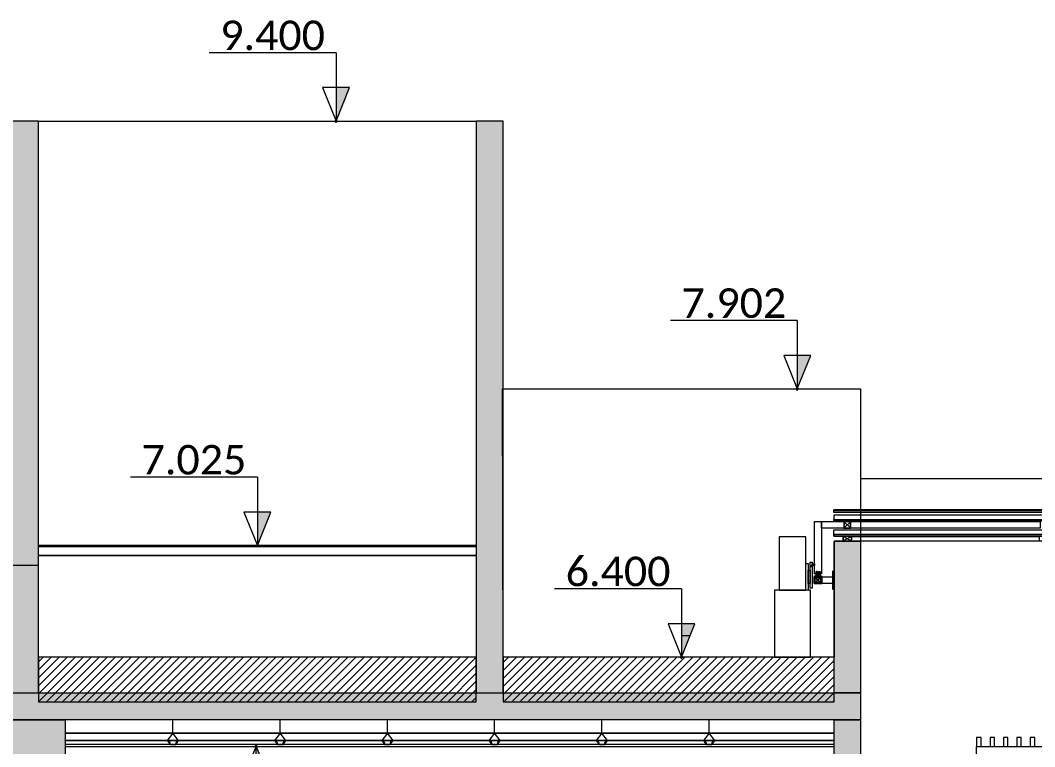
# Model space of a CAD drawing. Header units: metres. Extents: x -197 to 1099, y -24 to 14.
# Drawn here: x 876.31 to 881.99, y 5.9 to 9.96 of the extents above; entities that cross this region are included whole.
import ezdxf
from ezdxf.enums import TextEntityAlignment as Align

# ---------------------------------------------------------------- set-up
doc = ezdxf.new("R2010")
doc.units = ezdxf.units.M
doc.header["$LTSCALE"] = 0.001
doc.header["$PDMODE"] = 34
doc.header["$PDSIZE"] = 0.01
doc.linetypes.add('HIDDEN2', pattern=[4.7625, 3.175, -1.5875])
doc.linetypes.add('HIDDENX2', pattern=[19.05, 12.7, -6.35])
doc.layers.get('0').update_dxf_attribs({"lineweight": 13, "true_color": 0x000000})
for name, color, linetype, lineweight, true_color in [('Jach-Anotaciones-CalidaddeLínea  0.13', 7, 'Continuous', 13, 0x000000), ('Jach-Anotaciones-CalidaddeLínea 0.05', 7, 'Continuous', 5, 0x000000), ('Jach-Anotaciones-CalidaddeLínea 0.09', 7, 'Continuous', 9, 0x000000), ('Jach-Anotaciones-Hatch-Lum100%', 7, 'Continuous', 13, 0x000000), ('Jach-Anotaciones-Hatch-Lum50%', 9, 'Continuous', 13, 0x808080), ('Jach-Anotaciones-LineasDetalle0.09mm', 7, 'Continuous', 15, 0x000000), ('JACH-Anotaciones-Textos-Lum50%', 9, 'Continuous', 13, 0x808080), ('JACH-Anotaciones-Textos-Lum75% @ 0.075', 7, 'Continuous', 13, 0x404040), ('JACH-Arq-Lineas-Proyeccion', 250, 'HIDDENX2', 13, 0x333333), ('JACH-Arq-Puertas01-', 7, 'Continuous', 13, 0x404040)]:
    doc.layers.add(name, color=color, linetype=linetype, lineweight=lineweight, true_color=true_color)
doc.layers.add('PDF_Geometry', color=7, linetype='Continuous', true_color=0x4b4b4b)
doc.layers.add('Siclo Muros', color=5, linetype='Continuous')
doc.styles.add('02a-Calibri-JACH(1.8mm)', font='calibri.ttf', dxfattribs={"height": 2.2})
pattern_1 = [(0, (894.54, -0.075), (0, 6.985), [5.08, -1.905]), (90, (894.54, -0.075), (-6.985, 4e-16), [5.08, -1.905])]
pattern_2 = [(45, (869.457815, 0), (-0.02245064, 0.02245064), [])]
pattern_3 = [(0, (169.421, 45.032), (0, 6.985), [5.08, -1.905]), (90, (169.421, 45.032), (-6.985, 4e-16), [5.08, -1.905])]

# ---------------------------------------------------------------- blocks, each defined once
blk = doc.blocks.new('*U312')
at = {"lineweight": 0, "ltscale": 100}
h = blk.add_hatch(dxfattribs=at)
h.set_pattern_fill('ANGLE', color=256)
h.set_pattern_definition(pattern_3)
h.paths.add_polyline_path([(0, 2.5), (0, 0), (1, 2.5)])
h = blk.add_hatch(color=256, dxfattribs=at)
h.dxf.hatch_style = 1
h.paths.add_polyline_path([(0, 2.5), (0, 0), (1, 2.5)])
for points in [[(0, 5.099), (-9.466, 5.099)], [(0, 5.099), (0, 1.25)]]:
    blk.add_lwpolyline(points, dxfattribs=at)
for points in [[(0, 0), (1, 2.5), (-1, 2.5)], [(0, 2.5), (0, 0), (1, 2.5)]]:
    blk.add_lwpolyline(points, close=True, dxfattribs=at)
blk.add_point((0, 0), dxfattribs=at)
at = {"lineweight": 0, "ltscale": 100, "style": '02a-Calibri-JACH(1.8mm)'}
blk.add_attdef('ALT', text='', height=2.2, dxfattribs=at).set_placement((-4.733, 6.401), align=Align.MIDDLE_CENTER)
blk = doc.blocks.new('*U313')
at = {"lineweight": 0, "ltscale": 100}
h = blk.add_hatch(dxfattribs=at)
h.set_pattern_fill('ANGLE', color=256)
h.set_pattern_definition(pattern_3)
h.paths.add_polyline_path([(0, 2.5), (0, 0), (1, 2.5)])
h = blk.add_hatch(color=256, dxfattribs=at)
h.dxf.hatch_style = 1
h.paths.add_polyline_path([(0, 2.5), (0, 0), (1, 2.5)])
for points in [[(0, 5.099), (-9.466, 5.099)], [(0, 5.099), (0, 1.25)]]:
    blk.add_lwpolyline(points, dxfattribs=at)
for points in [[(0, 0), (1, 2.5), (-1, 2.5)], [(0, 2.5), (0, 0), (1, 2.5)]]:
    blk.add_lwpolyline(points, close=True, dxfattribs=at)
blk.add_point((0, 0), dxfattribs=at)
at = {"lineweight": 0, "ltscale": 100, "style": '02a-Calibri-JACH(1.8mm)'}
blk.add_attdef('ALT', text='', height=2.2, dxfattribs=at).set_placement((-4.733, 6.401), align=Align.MIDDLE_CENTER)
blk = doc.blocks.new('*U289')
at = {"lineweight": 0, "ltscale": 100}
h = blk.add_hatch(dxfattribs=at)
h.set_pattern_fill('ANGLE', color=256)
h.set_pattern_definition(pattern_3)
h.paths.add_polyline_path([(0, 2.5), (0, 0), (1, 2.5)])
h = blk.add_hatch(color=256, dxfattribs=at)
h.dxf.hatch_style = 1
h.paths.add_polyline_path([(0, 2.5), (0, 0), (1, 2.5)])
for points in [[(0, 5.099), (-9.466, 5.099)], [(0, 5.099), (0, 1.25)]]:
    blk.add_lwpolyline(points, dxfattribs=at)
for points in [[(0, 0), (1, 2.5), (-1, 2.5)], [(0, 2.5), (0, 0), (1, 2.5)]]:
    blk.add_lwpolyline(points, close=True, dxfattribs=at)
blk.add_point((0, 0), dxfattribs=at)
at = {"lineweight": 0, "ltscale": 100, "style": '02a-Calibri-JACH(1.8mm)'}
blk.add_attdef('ALT', text='', height=2.2, dxfattribs=at).set_placement((-4.733, 6.401), align=Align.MIDDLE_CENTER)
blk = doc.blocks.new('*U291')
at = {"lineweight": 0, "ltscale": 100}
h = blk.add_hatch(dxfattribs=at)
h.set_pattern_fill('ANGLE', color=256)
h.set_pattern_definition(pattern_3)
h.paths.add_polyline_path([(0, 2.5), (0, 0), (1, 2.5)])
h = blk.add_hatch(color=256, dxfattribs=at)
h.dxf.hatch_style = 1
h.paths.add_polyline_path([(0, 2.5), (0, 0), (1, 2.5)])
for points in [[(0, 5.099), (-9.466, 5.099)], [(0, 5.099), (0, 1.25)]]:
    blk.add_lwpolyline(points, dxfattribs=at)
for points in [[(0, 0), (1, 2.5), (-1, 2.5)], [(0, 2.5), (0, 0), (1, 2.5)]]:
    blk.add_lwpolyline(points, close=True, dxfattribs=at)
blk.add_point((0, 0), dxfattribs=at)
at = {"lineweight": 0, "ltscale": 100, "style": '02a-Calibri-JACH(1.8mm)'}
blk.add_attdef('ALT', text='', height=2.2, dxfattribs=at).set_placement((-4.733, 6.401), align=Align.MIDDLE_CENTER)
blk = doc.blocks.new('A$C35DA721B')
at = {"layer": 'Siclo Muros'}
h = blk.add_hatch(dxfattribs=at)
h.set_pattern_fill('AR-CONC', color=9, scale=0.05, angle=33)
h.set_pattern_definition([(83, (-3967.2723, -5426.88428), (0.317861133, 0.169009763), [0.0375, -0.4125]), (28, (-3967.2723, -5426.8843), (-0.263019929, 0.277636006), [0.03, -0.33]), (133.4514445, (-3967.2458, -5426.8702), (0.054841206, 0.446645764), [0.031870096, -0.350571056]), (79.1842, (-3967.32677, -5426.8004), (0.492606077, 0.22122257), [0.05625, -0.61875]), (129.6356355, (-3967.2857, -5426.782), (0.126665225, 0.66300899), [0.04780517, -0.52585688]), (24.184164, (-3967.32677, -5426.8004), (0.126665225, 0.66300899), [0.045, -0.495]), (54, (-3967.27122, -5426.79415), (0.35994517, -0.006282866), [0.0375, -0.4125]), (359, (-3967.2712, -5426.79415), (-0.095441807, 0.370340514), [0.03, -0.33]), (104.451445, (-3967.24122, -5426.79467), (0.264503361, 0.364057645), [0.031870095, -0.350571056]), (70.5, (-3967.2723, -5426.88428), (-0.0855544373, 0.1429055047), [0, -0.326, 0, -0.335, 0, -0.33125]), (40.5, (-3967.2723, -5426.88428), (0.002908332, 0.2370297167), [0, -0.191, 0, -0.3185, 0, -0.12625]), (0.5, (-3967.36581, -5426.94501), (0.2299927147, 0.1359122147), [0, -0.125, 0, -0.39, 0, -0.5175]), (350.5, (-3967.40775, -5426.97224), (0.2172899974, 0.2007905274), [0, -0.1625, 0, -0.259, 0, -0.3675])])
h.paths.add_polyline_path([(0.0635, 0.0212), (0.0542, 0.0212), (0.0476, 0), (0.0159, 0), (0.0093, 0.0212), (0, 0.0212), (0, 0.0222), (0.01, 0.0222), (0.0166, 0.001), (0.0469, 0.001), (0.0535, 0.0222), (0.0635, 0.0222)])
at = {"layer": 'Jach-Anotaciones-CalidaddeLínea 0.05'}
blk.add_lwpolyline([(0.0635, 0.0212), (0.0542, 0.0212), (0.0476, 0), (0.0159, 0), (0.0093, 0.0212), (0, 0.0212), (0, 0.0222), (0.01, 0.0222), (0.0166, 0.001), (0.0469, 0.001), (0.0535, 0.0222), (0.0635, 0.0222)], close=True, dxfattribs=at)
blk.add_lwpolyline([(0.0159, 0), (0.0476, 0)], dxfattribs=at)
blk = doc.blocks.new('*U465')
at = {"lineweight": 0, "ltscale": 100}
h = blk.add_hatch(dxfattribs=at)
h.set_pattern_fill('ANGLE', color=256)
h.set_pattern_definition(pattern_3)
h.paths.add_polyline_path([(0, 2.5), (0, 0), (1, 2.5)])
h = blk.add_hatch(color=256, dxfattribs=at)
h.dxf.hatch_style = 1
h.paths.add_polyline_path([(0, 2.5), (0, 0), (1, 2.5)])
for points in [[(0, 5.099), (-9.466, 5.099)], [(0, 5.099), (0, 1.25)]]:
    blk.add_lwpolyline(points, dxfattribs=at)
for points in [[(0, 0), (1, 2.5), (-1, 2.5)], [(0, 2.5), (0, 0), (1, 2.5)]]:
    blk.add_lwpolyline(points, close=True, dxfattribs=at)
blk.add_point((0, 0), dxfattribs=at)
at = {"lineweight": 0, "ltscale": 100, "style": '02a-Calibri-JACH(1.8mm)'}
blk.add_attdef('ALT', text='', height=2.2, dxfattribs=at).set_placement((-4.733, 6.401), align=Align.MIDDLE_CENTER)

msp = doc.modelspace()

# ---------------------------------------------------------------- hatches: boundary and pattern name
at = {"layer": 'Jach-Anotaciones-Hatch-Lum100%', "ltscale": 100}
h = msp.add_hatch(color=256, dxfattribs=at)
h.dxf.hatch_style = 1
h.paths.add_polyline_path([(876.26585, 6.2), (876.41585, 6.2), (876.41585, 9.4), (876.26585, 9.4)])
h = msp.add_hatch(color=256, dxfattribs=at)
h.dxf.hatch_style = 1
h.paths.add_polyline_path([(878.86585, 6.2), (879.01585, 6.2), (879.01585, 9.4), (878.86585, 9.4)])
h = msp.add_hatch(color=256, dxfattribs=at)
h.dxf.hatch_style = 1
h.paths.add_polyline_path([(876.26585, 6.05), (876.56585, 6.05), (876.56585, 5.6), (876.26585, 5.6)])
at = {"layer": 'Jach-Anotaciones-Hatch-Lum50%', "ltscale": 100}
h = msp.add_hatch(dxfattribs=at)
h.set_pattern_fill('ANGLE', color=256)
h.set_pattern_definition(pattern_1)
h.paths.add_polyline_path([(876.26585, 6.125), (876.41585, 6.125), (876.41585, 9.325), (876.26585, 9.325)])
h = msp.add_hatch(dxfattribs=at)
h.set_pattern_fill('ANGLE', color=256)
h.set_pattern_definition(pattern_1)
h.paths.add_polyline_path([(876.26585, 6.125), (876.41585, 6.125), (876.41585, 9.325), (876.26585, 9.325)])
h = msp.add_hatch(dxfattribs=at)
h.set_pattern_fill('ANSI31', color=256, scale=0.01)
h.set_pattern_definition(pattern_2)
h.paths.add_polyline_path([(876.41585, 6.15), (878.86585, 6.15), (878.86585, 6.4), (876.41585, 6.4)])
h = msp.add_hatch(dxfattribs=at)
h.set_pattern_fill('ANSI31', color=256, scale=0.01)
h.set_pattern_definition(pattern_2)
h.paths.add_polyline_path([(876.41585, 6.15), (878.86585, 6.15), (878.86585, 6.4), (876.41585, 6.4)])
at = {"layer": 'JACH-Anotaciones-Textos-Lum50%', "ltscale": 100}
h = msp.add_hatch(color=256, dxfattribs=at)
h.dxf.hatch_style = 1
h.paths.add_polyline_path([(880.86585, 7.17051), (882.04085, 7.17051), (882.04085, 7.16151), (880.86585, 7.16151)])

# ---------------------------------------------------------------- linework, layer by layer
at = {"layer": 'Jach-Anotaciones-CalidaddeLínea  0.13', "ltscale": 100}
for points in [[(876.26585, 6.2), (876.41585, 6.2), (876.41585, 9.4), (876.26585, 9.4)], [(878.86585, 6.2), (879.01585, 6.2), (879.01585, 9.4), (878.86585, 9.4)], [(876.41585, 6.15), (878.86585, 6.15), (878.86585, 6.4), (876.41585, 6.4)], [(876.26585, 6.05), (876.56585, 6.05), (876.56585, 5.6), (876.26585, 5.6)]]:
    msp.add_lwpolyline(points, close=True, dxfattribs=at)
for points in [[(876.41585, 9.4), (878.86585, 9.4)], [(881.01585, 7.4), (888.66585, 7.4)]]:
    msp.add_lwpolyline(points, dxfattribs=at)
at = {"layer": 'Jach-Anotaciones-CalidaddeLínea 0.05'}
for points in [[(877.16856, 5.9752), (877.16856, 6.052)], [(877.76856, 5.9752), (877.76856, 6.052)], [(878.36856, 5.9752), (878.36856, 6.052)], [(878.96856, 5.9752), (878.96856, 6.052)], [(879.56856, 5.9752), (879.56856, 6.052)]]:
    msp.add_lwpolyline(points, dxfattribs=at)
for points in [[(877.16856, 5.912), (877.18441, 5.912), (877.20031, 5.9332), (877.20031, 5.9342), (877.16856, 5.9752), (877.13681, 5.9342), (877.13681, 5.9332), (877.15271, 5.912)], [(877.76856, 5.912), (877.78441, 5.912), (877.80031, 5.9332), (877.80031, 5.9342), (877.76856, 5.9752), (877.73681, 5.9342), (877.73681, 5.9332), (877.75271, 5.912)], [(878.36856, 5.912), (878.38441, 5.912), (878.40031, 5.9332), (878.40031, 5.9342), (878.36856, 5.9752), (878.33681, 5.9342), (878.33681, 5.9332), (878.35271, 5.912)], [(878.96856, 5.912), (878.98441, 5.912), (879.00031, 5.9332), (879.00031, 5.9342), (878.96856, 5.9752), (878.93681, 5.9342), (878.93681, 5.9332), (878.95271, 5.912)], [(879.56856, 5.912), (879.58441, 5.912), (879.60031, 5.9332), (879.60031, 5.9342), (879.56856, 5.9752), (879.53681, 5.9342), (879.53681, 5.9332), (879.55271, 5.912)]]:
    msp.add_lwpolyline(points, close=True, dxfattribs=at)
at = {"layer": 'Jach-Anotaciones-CalidaddeLínea 0.09', "ltscale": 100}
for points in [[(880.86585, 7.225), (887.51585, 7.225), (887.51585, 7.22392), (880.86585, 7.22392)], [(880.86585, 7.22392), (887.51585, 7.22392), (887.51585, 7.22092), (880.86585, 7.22092)], [(880.86585, 7.22092), (887.51585, 7.22092), (887.51585, 7.20893), (880.86585, 7.20893)], [(880.86585, 7.17051), (882.04085, 7.17051), (882.04085, 7.19472), (880.86585, 7.19472)], [(880.86585, 7.17051), (882.04085, 7.17051), (882.04085, 7.16151), (880.86585, 7.16151)], [(880.92321, 7.12167), (880.96121, 7.12167), (880.96121, 7.15967), (880.92321, 7.15967)], [(880.92471, 7.12317), (880.95971, 7.12317), (880.95971, 7.15817), (880.92471, 7.15817)], [(880.96121, 7.15966), (882.02185, 7.15966), (882.02185, 7.12179), (880.96121, 7.12179)]]:
    msp.add_lwpolyline(points, close=True, dxfattribs=at)
for points in [[(880.92471, 7.15817), (880.95971, 7.12317)], [(880.95971, 7.15817), (880.92471, 7.12317)]]:
    msp.add_lwpolyline(points, dxfattribs=at)
at = {"layer": 'Jach-Anotaciones-LineasDetalle0.09mm', "ltscale": 100}
for points in [[(880.92321, 7.16151), (880.92946, 7.16151), (880.92946, 7.15966), (880.92321, 7.15966)], [(876.41585, 7.01892), (878.86585, 7.01892), (878.86585, 7.025), (876.41585, 7.025)], [(876.41585, 7.01892), (878.86585, 7.01892), (878.86585, 6.96928), (876.41585, 6.96928)], [(876.41585, 6.96928), (878.86585, 6.96928), (878.86585, 6.4), (876.41585, 6.4)]]:
    msp.add_lwpolyline(points, close=True, dxfattribs=at)

# ---------------------------------------------------------------- block references
at = {"layer": 'Jach-Anotaciones-CalidaddeLínea 0.05'}
for p in [(877.13681, 5.912), (877.73681, 5.912), (878.33681, 5.912), (878.93681, 5.912), (879.53681, 5.912)]:
    msp.add_blockref('A$C35DA721B', p, dxfattribs=at)
at = {"layer": 'JACH-Anotaciones-Textos-Lum75% @ 0.075', "ltscale": 100, "xscale": 0.075, "yscale": 0.075, "zscale": 0.075}
for name, p, values in [('*U312', (878.08095, 9.4), {'ALT': '9.400'}), ('*U313', (880.66215, 7.90159), {'ALT': '7.902'}), ('*U291', (877.64085, 7.025), {'ALT': '7.025'})]:
    msp.add_blockref(name, p, dxfattribs=at).add_auto_attribs(values)
at = {"layer": 'JACH-Anotaciones-Textos-Lum75% @ 0.075', "ltscale": 100}
ref = msp.add_blockref('*U465', (877.63387, 5.9), dxfattribs=dict(at, xscale=-0.075, yscale=0.075, zscale=0.075, rotation=180))
ref.add_attrib('ALT', '5.900', dxfattribs={"layer": '0', "lineweight": 0, "ltscale": 100, "height": 0.165, "style": '02a-Calibri-JACH(1.8mm)'}).set_placement((877.27891, 5.41994), align=Align.MIDDLE_CENTER)

# ---------------------------------------------------------------- wipeouts: each hides what was drawn before it
at = {"ltscale": 100}
msp.add_wipeout([(887.36585, 2.85), (887.36585, 4.4), (881.66585, 4.4), (881.66585, 5.9), (887.51585, 5.9), (887.51585, 7.05), (881.01585, 7.05), (881.01585, 2.85), (879.66585, 2.85), (879.66585, 0), (887.36585, 0), (887.36585, 0.175), (888.81585, 0.175), (888.81585, 2.85), (888.66585, 2.85), (888.66585, 3), (887.51585, 3), (887.51585, 2.85)], dxfattribs=at).dxf.layer = 'JACH-Arq-Puertas01-'

# ---------------------------------------------------------------- next in the draw order: hatches: boundary and pattern name
at = {"layer": 'Jach-Anotaciones-Hatch-Lum100%', "ltscale": 100}
h = msp.add_hatch(color=256, dxfattribs=at)
h.dxf.hatch_style = 1
h.paths.add_polyline_path([(880.86857, 7.05), (881.01585, 7.05), (881.01585, 6.2), (880.86857, 6.2)])
h = msp.add_hatch(color=256, dxfattribs=at)
h.dxf.hatch_style = 1
h.paths.add_polyline_path([(881.01585, 6.05), (876.26585, 6.05), (876.26585, 6.2), (881.01585, 6.2)])
h = msp.add_hatch(color=256, dxfattribs=at)
h.dxf.hatch_style = 1
h.paths.add_polyline_path([(880.86857, 6.05), (881.01585, 6.05), (881.01585, 2.95), (880.86857, 2.95)])
at = {"layer": 'Jach-Anotaciones-Hatch-Lum50%', "ltscale": 100}
h = msp.add_hatch(dxfattribs=at)
h.set_pattern_fill('ANSI31', color=256, scale=0.01)
h.set_pattern_definition(pattern_2)
h.paths.add_polyline_path([(879.01585, 6.15), (880.86857, 6.15), (880.86857, 6.4), (879.01585, 6.4)])
h = msp.add_hatch(dxfattribs=at)
h.set_pattern_fill('ANSI31', color=256, scale=0.01)
h.set_pattern_definition(pattern_2)
h.paths.add_polyline_path([(879.01585, 6.15), (880.86857, 6.15), (880.86857, 6.4), (879.01585, 6.4)])
at = {"layer": 'JACH-Anotaciones-Textos-Lum50%', "ltscale": 100}
h = msp.add_hatch(color=256, dxfattribs=at)
h.dxf.hatch_style = 1
h.paths.add_polyline_path([(880.86585, 7.07699), (882.04085, 7.07699), (882.04085, 7.08599), (880.86585, 7.08599)])

# ---------------------------------------------------------------- next in the draw order: linework, layer by layer
at = {"layer": 'Jach-Anotaciones-CalidaddeLínea  0.13', "ltscale": 100}
for points in [[(879.01312, 7.90159), (881.01585, 7.90159), (881.01585, 7.05), (880.86857, 7.05), (880.86857, 6.4), (879.01585, 6.4)], [(887.36585, 2.85), (887.36585, 4.4), (881.66585, 4.4), (881.66585, 5.9), (887.51585, 5.9), (887.51585, 7.05), (881.01585, 7.05), (881.01585, 2.85), (879.66585, 2.85), (879.66585, 0), (887.36585, 0), (887.36585, 0.175), (888.81585, 0.175), (888.81585, 2.85), (888.66585, 2.85), (888.66585, 3), (887.51585, 3), (887.51585, 2.85)], [(880.71037, 7.0745), (880.56037, 7.0745), (880.56037, 6.7745), (880.71037, 6.7745)], [(880.86857, 7.05), (881.01585, 7.05), (881.01585, 6.2), (880.86857, 6.2)], [(880.74637, 6.906), (880.73437, 6.906), (880.73437, 6.931), (880.74637, 6.931)], [(880.72237, 6.7745), (880.71037, 6.7745), (880.71037, 6.9245), (880.72237, 6.9245)], [(880.73437, 6.812), (880.72237, 6.812), (880.72237, 6.887), (880.73437, 6.887)], [(880.74637, 6.787), (880.73437, 6.787), (880.73437, 6.912), (880.74637, 6.912)], [(880.73537, 6.7745), (880.53537, 6.7745), (880.53537, 6.4), (880.73537, 6.4)], [(879.01585, 6.15), (880.86857, 6.15), (880.86857, 6.4), (879.01585, 6.4)], [(881.01585, 6.05), (876.26585, 6.05), (876.26585, 6.2), (881.01585, 6.2)], [(880.86857, 6.05), (881.01585, 6.05), (881.01585, 2.95), (880.86857, 2.95)]]:
    msp.add_lwpolyline(points, close=True, dxfattribs=at)
at = {"layer": 'Jach-Anotaciones-CalidaddeLínea 0.05'}
for points in [[(880.16856, 5.9752), (880.16856, 6.052)], [(876.56856, 5.9342), (878.58514, 5.9342), (880.86857, 5.9342)]]:
    msp.add_lwpolyline(points, dxfattribs=at)
for points in [[(876.56585, 5.9742), (876.56585, 5.9752), (880.86857, 5.9752), (880.86857, 5.9742)], [(880.16856, 5.912), (880.18441, 5.912), (880.20031, 5.9332), (880.20031, 5.9342), (880.16856, 5.9752), (880.13681, 5.9342), (880.13681, 5.9332), (880.15271, 5.912)], [(876.56585, 5.9342), (876.56585, 5.9352), (878.58514, 5.9352), (880.86857, 5.9352), (880.86857, 5.9342), (878.58514, 5.9342)]]:
    msp.add_lwpolyline(points, close=True, dxfattribs=at)
at = {"layer": 'Jach-Anotaciones-CalidaddeLínea 0.05', "ltscale": 100}
msp.add_lwpolyline([(876.56585, 5.9), (880.86857, 5.9), (880.86857, 5.912), (876.56585, 5.912)], close=True, dxfattribs=at)
at = {"layer": 'Jach-Anotaciones-CalidaddeLínea 0.09', "ltscale": 100}
for points in [[(880.86585, 7.07699), (882.04085, 7.07699), (882.04085, 7.08599), (880.86585, 7.08599)], [(880.91721, 7.05), (880.96721, 7.05), (880.96721, 7.07605), (880.91721, 7.07605)], [(880.91871, 7.0515), (880.96571, 7.0515), (880.96571, 7.07455), (880.91871, 7.07455)], [(880.96721, 7.07605), (882.01586, 7.07605), (882.01586, 7.05), (880.96721, 7.05)]]:
    msp.add_lwpolyline(points, close=True, dxfattribs=at)
for points in [[(880.91871, 7.07455), (880.96571, 7.0515)], [(880.96571, 7.07455), (880.91871, 7.0515)]]:
    msp.add_lwpolyline(points, dxfattribs=at)
at = {"layer": 'Jach-Anotaciones-LineasDetalle0.09mm', "ltscale": 100}
for points in [[(880.86585, 7.11363), (882.04085, 7.11363), (882.04085, 7.07699), (880.86585, 7.07699)], [(880.91721, 7.07699), (880.92346, 7.07699), (880.92346, 7.07604), (880.91721, 7.07604)]]:
    msp.add_lwpolyline(points, close=True, dxfattribs=at)
at = {"layer": 'JACH-Arq-Lineas-Proyeccion', "linetype": 'HIDDEN2', "ltscale": 100}
for points in [[(881.66585, 5.9), (881.69085, 5.9), (881.69085, 5.95), (881.66585, 5.95)], [(881.74085, 5.9), (881.76585, 5.9), (881.76585, 5.95), (881.74085, 5.95)], [(881.81585, 5.9), (881.84085, 5.9), (881.84085, 5.95), (881.81585, 5.95)], [(881.89085, 5.9), (881.91585, 5.9), (881.91585, 5.95), (881.89085, 5.95)], [(881.96585, 5.9), (881.99085, 5.9), (881.99085, 5.95), (881.96585, 5.95)]]:
    msp.add_lwpolyline(points, close=True, dxfattribs=at)
at = {"layer": 'PDF_Geometry', "ltscale": 100}
msp.add_lwpolyline([(880.86587, 6.781), (880.86287, 6.781), (880.86287, 6.881), (880.86587, 6.881)], close=True, dxfattribs=at)

# ---------------------------------------------------------------- next in the draw order: block references
at = {"layer": 'Jach-Anotaciones-CalidaddeLínea 0.05'}
msp.add_blockref('A$C35DA721B', (880.13681, 5.912), dxfattribs=at)
at = {"layer": 'JACH-Anotaciones-Textos-Lum75% @ 0.075', "ltscale": 100, "xscale": 0.075, "yscale": 0.075, "zscale": 0.075}
msp.add_blockref('*U289', (880.01448, 6.4), dxfattribs=at).add_auto_attribs({'ALT': '6.400'})

# ---------------------------------------------------------------- next in the draw order: wipeouts: each hides what was drawn before it
at = {"ltscale": 100}
msp.add_wipeout([(880.81587, 6.86662), (880.77787, 6.86662), (880.77787, 7.1), (880.81587, 7.1)], dxfattribs=at).dxf.layer = 'PDF_Geometry'

# ---------------------------------------------------------------- next in the draw order: linework, layer by layer
at = {"layer": 'Jach-Anotaciones-CalidaddeLínea  0.13', "ltscale": 100}
for points in [[(880.79687, 6.86662), (880.75887, 6.86662), (880.75887, 7.15966), (880.79687, 7.15966)], [(880.75887, 6.914), (880.74637, 6.914), (880.74637, 6.923), (880.75887, 6.923)], [(880.86287, 6.85), (880.86287, 6.812), (880.79687, 6.812), (880.79687, 6.85)]]:
    msp.add_lwpolyline(points, close=True, dxfattribs=at)
at = {"layer": 'Jach-Anotaciones-CalidaddeLínea 0.09', "ltscale": 100}
msp.add_lwpolyline([(880.92321, 7.12167), (880.79687, 7.12139), (880.79687, 7.15939), (880.92321, 7.15967)], close=True, dxfattribs=at)
at = {"layer": 'PDF_Geometry', "ltscale": 100}
for points in [[(880.76737, 6.852), (880.77337, 6.852), (880.77337, 6.877), (880.76737, 6.877)], [(880.78237, 6.87287), (880.77337, 6.87287), (880.77337, 6.86037), (880.78237, 6.86037)], [(880.78837, 6.852), (880.78237, 6.852), (880.78237, 6.877), (880.78837, 6.877)], [(880.75887, 6.85), (880.79687, 6.85), (880.79687, 6.812), (880.75887, 6.812)], [(880.76087, 6.848), (880.79487, 6.848), (880.79487, 6.814), (880.76087, 6.814)]]:
    msp.add_lwpolyline(points, close=True, dxfattribs=at)
msp.add_lwpolyline([(880.78087, 6.857, 1.0001796), (880.77487, 6.857), (880.77487, 6.852), (880.75887, 6.852), (880.75887, 6.85), (880.79687, 6.85), (880.79687, 6.852), (880.78086, 6.852), (880.78087, 6.857)], format="xyb", dxfattribs=at)
for points in [[(880.79687, 6.85), (880.78387, 6.85), (880.75887, 6.85)], [(880.79487, 6.848), (880.76087, 6.814)], [(880.76087, 6.848), (880.79487, 6.814)]]:
    msp.add_lwpolyline(points, dxfattribs=at)

doc.saveas('drawing.dxf')
